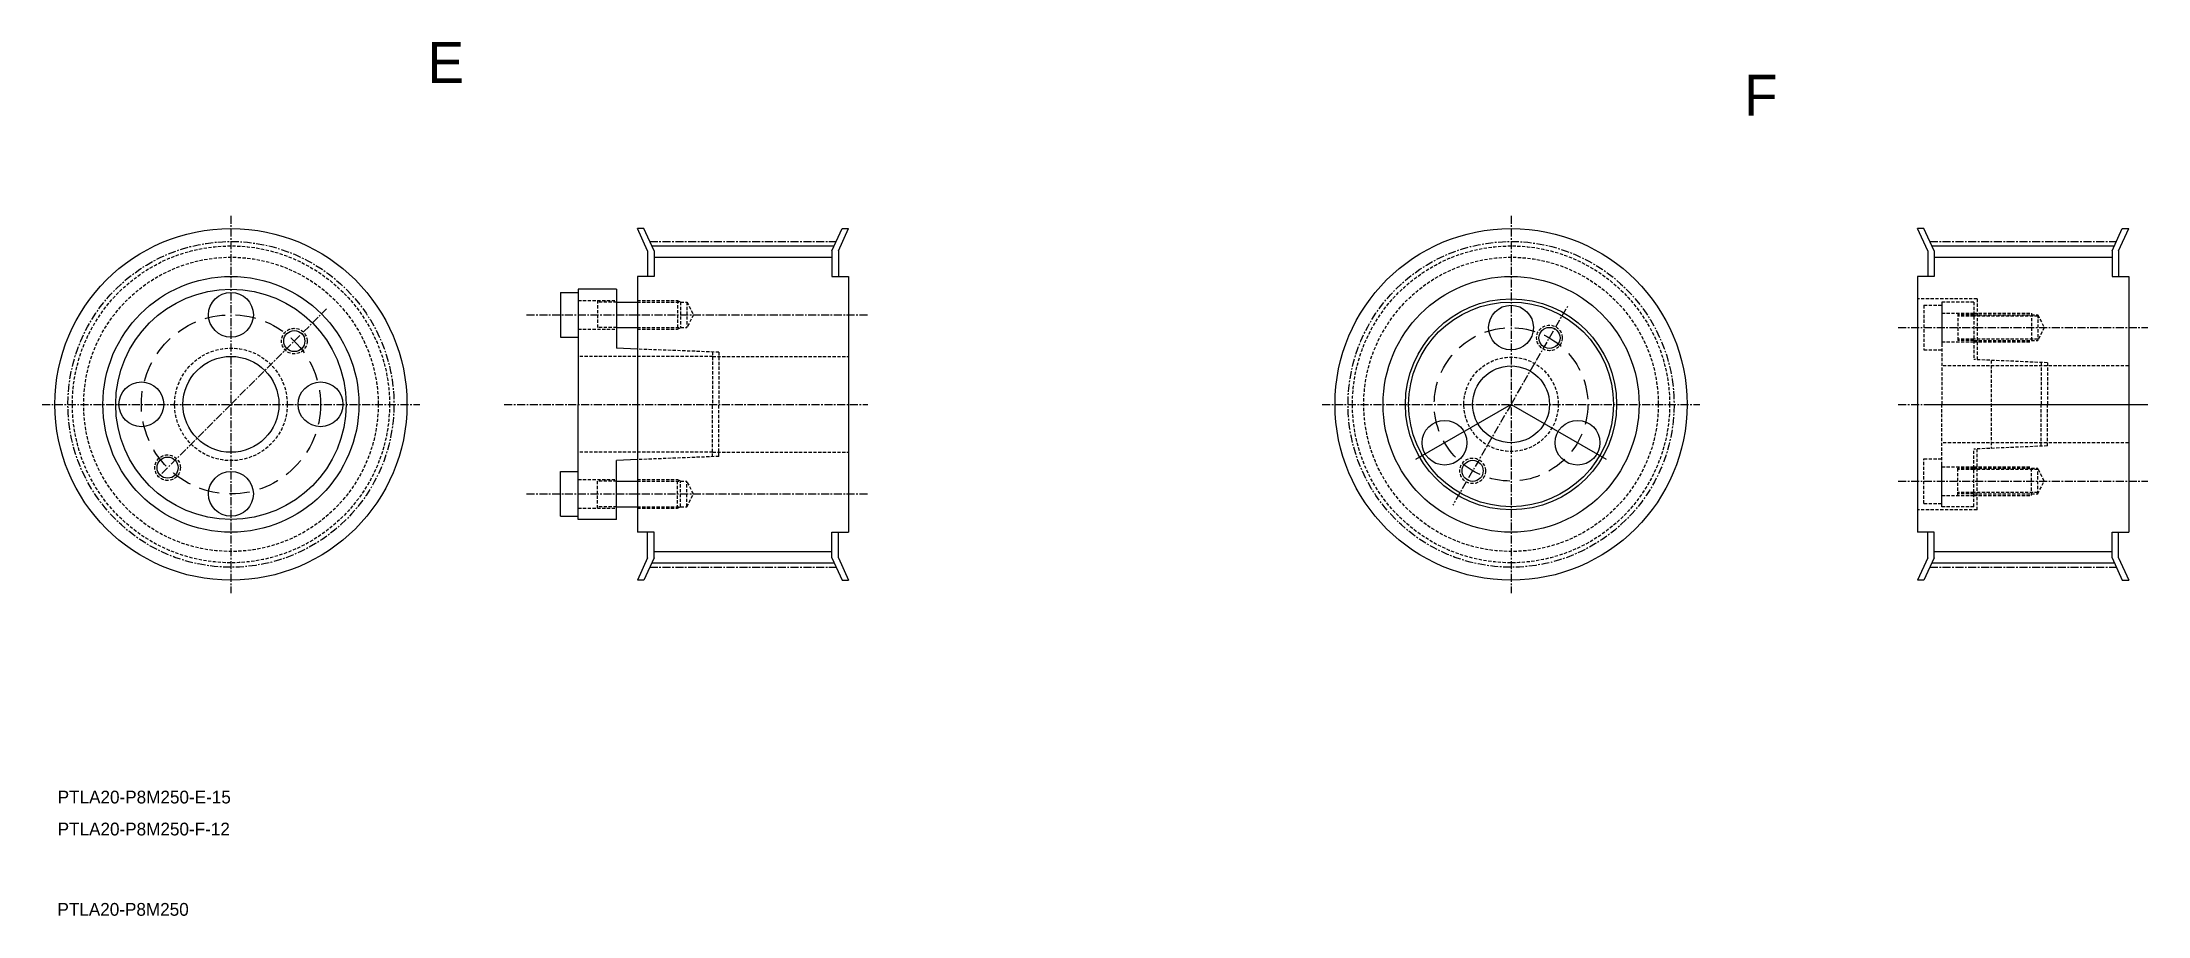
# Model space of a CAD drawing. Extents: x -267 to 62, y 877 to 1013.
import ezdxf

# ---------------------------------------------------------------- set-up
doc = ezdxf.new("R2010")
doc.units = 0
doc.header["$MEASUREMENT"] = 0
for name, pattern in [('CENTER', [2, 1.25, -0.25, 0.25, -0.25]), ('CENTER2', [28.575, 19.05, -3.175, 3.175, -3.175]), ('DASHED', [0.75, 0.5, -0.25]), ('HIDDEN2', [4.7625, 3.175, -1.5875])]:
    doc.linetypes.add(name, pattern=pattern)
doc.layers.get('0').update_dxf_attribs({"linetype": 'CONTINUOUS'})
doc.layers.add('CENTER', color=1, linetype='CENTER')

msp = doc.modelspace()

# ---------------------------------------------------------------- linework, layer by layer
at = {"color": 1, "linetype": 'CENTER'}
for p, q in [((-237.32, 986.03), (-237.32, 927.03)), ((-37.32, 986.03), (-37.32, 927.03)), ((-237.32, 956.53), (-222.37, 971.48)), ((-37.32, 956.53), (-28.34, 972.08)), ((-266.82, 956.53), (-207.82, 956.53)), ((-237.32, 956.53), (-248.49, 945.35)), ((-66.82, 956.53), (-7.82, 956.53)), ((-37.32, 956.53), (-46.41, 940.78))]:
    msp.add_line(p, q, dxfattribs=at)
at = {"color": 7, "linetype": 'Continuous'}
for p, q in [((-172.82, 984.03), (-173.82, 984.03)), ((-172.22, 980.54), (-173.82, 984.03)), ((-171.22, 980.54), (-172.82, 984.03)), ((-143.42, 980.54), (-141.82, 984.03)), ((-142.42, 980.54), (-140.82, 984.03)), ((-141.82, 984.03), (-140.82, 984.03)), ((27.18, 984.03), (26.18, 984.03)), ((27.78, 980.54), (26.18, 984.03)), ((28.78, 980.54), (27.18, 984.03)), ((56.58, 980.54), (58.18, 984.03)), ((57.58, 980.54), (59.18, 984.03)), ((58.18, 984.03), (59.18, 984.03)), ((-172.22, 980.54), (-172.22, 976.53)), ((-171.58, 981.31), (-143.07, 981.31)), ((-171.22, 980.54), (-171.22, 976.53)), ((-143.42, 980.54), (-143.42, 976.53)), ((-142.42, 980.54), (-142.42, 976.53)), ((27.78, 980.54), (27.78, 976.53)), ((28.42, 981.31), (56.93, 981.31)), ((28.78, 980.54), (28.78, 976.53)), ((56.58, 980.54), (56.58, 976.53)), ((57.58, 980.54), (57.58, 976.53)), ((-171.22, 979.54), (-143.42, 979.54)), ((28.78, 979.54), (56.58, 979.54)), ((-185.82, 974.03), (-183.07, 974.03)), ((-185.82, 974.03), (-185.82, 967.03)), ((-183.07, 974.53), (-183.07, 968.03)), ((-177.07, 974.53), (-183.07, 974.53)), ((-183.07, 974.53), (-183.07, 974.03)), ((-183.07, 974.03), (-183.07, 967.03)), ((-183.07, 974.03), (-183.07, 969.08)), ((-177.07, 974.53), (-177.07, 969.08)), ((-177.07, 974.53), (-177.07, 968.03)), ((-171.22, 976.53), (-173.82, 976.53)), ((-173.82, 976.53), (-173.82, 936.53)), ((-143.42, 976.53), (-142.42, 976.53)), ((-142.92, 976.53), (-140.82, 976.53)), ((-140.82, 976.53), (-140.82, 936.53)), ((26.18, 976.53), (26.18, 936.53)), ((28.78, 976.53), (26.18, 976.53)), ((56.58, 976.53), (57.58, 976.53)), ((57.08, 976.53), (59.18, 976.53)), ((59.18, 976.53), (59.18, 936.53)), ((-177.07, 972.53), (-173.82, 972.53)), ((-183.07, 969.08), (-183.07, 956.53)), ((-177.07, 968.83), (-177.07, 965.33)), ((-177.07, 968.53), (-173.82, 968.53)), ((-185.82, 967.03), (-183.07, 967.03)), ((-173.82, 965.16), (-177.07, 965.33)), ((-183.07, 943.98), (-183.07, 956.53)), ((-173.82, 947.89), (-177.07, 947.73)), ((-177.07, 944.23), (-177.07, 947.73)), ((-185.82, 946.03), (-183.07, 946.03)), ((-185.82, 939.03), (-185.82, 946.03)), ((-183.07, 939.03), (-183.07, 946.03)), ((-183.07, 938.53), (-183.07, 945.03)), ((-177.07, 938.53), (-177.07, 945.03)), ((-177.07, 944.53), (-173.82, 944.53)), ((-183.07, 939.03), (-183.07, 943.98)), ((-177.07, 938.53), (-177.07, 943.98)), ((-185.82, 939.03), (-183.07, 939.03)), ((-183.07, 938.53), (-183.07, 939.03)), ((-177.07, 938.53), (-183.07, 938.53)), ((-177.07, 940.53), (-173.82, 940.53)), ((-171.22, 936.53), (-173.82, 936.53)), ((-172.22, 932.52), (-172.22, 936.53)), ((-171.22, 932.52), (-171.22, 936.53)), ((-143.42, 932.52), (-143.42, 936.53)), ((-143.42, 936.53), (-142.42, 936.53)), ((-142.92, 936.53), (-140.82, 936.53)), ((-142.42, 932.52), (-142.42, 936.53)), ((28.78, 936.53), (26.18, 936.53)), ((27.78, 932.52), (27.78, 936.53)), ((28.78, 932.52), (28.78, 936.53)), ((56.58, 936.53), (57.58, 936.53)), ((56.58, 932.52), (56.58, 936.53)), ((57.08, 936.53), (59.18, 936.53)), ((57.58, 932.52), (57.58, 936.53)), ((-172.22, 932.52), (-173.82, 929.03)), ((-171.22, 932.52), (-172.82, 929.03)), ((-171.58, 931.75), (-143.07, 931.75)), ((-171.22, 933.52), (-143.42, 933.52)), ((-143.42, 932.52), (-141.82, 929.03)), ((-142.42, 932.52), (-140.82, 929.03)), ((27.78, 932.52), (26.18, 929.03)), ((28.78, 932.52), (27.18, 929.03)), ((28.42, 931.75), (56.93, 931.75)), ((28.78, 933.52), (56.58, 933.52)), ((56.58, 932.52), (58.18, 929.03)), ((57.58, 932.52), (59.18, 929.03)), ((-172.82, 929.03), (-173.82, 929.03)), ((-141.82, 929.03), (-140.82, 929.03)), ((27.18, 929.03), (26.18, 929.03)), ((58.18, 929.03), (59.18, 929.03))]:
    msp.add_line(p, q, dxfattribs=at)
at = {"color": 3, "linetype": 'DASHED'}
for p, q in [((-183.07, 972.78), (-177.07, 972.78)), ((-180.07, 972.78), (-180.07, 968.28)), ((-177.07, 972.53), (-180.07, 972.53)), ((-173.82, 972.78), (-167.57, 972.78)), ((-173.82, 972.53), (-166.07, 972.53)), ((-167.57, 972.78), (-167.57, 968.28)), ((-167.57, 972.78), (-167.07, 972.53)), ((-167.07, 972.53), (-167.07, 968.53)), ((-166.07, 972.53), (-166.07, 968.53)), ((-166.07, 972.53), (-165.07, 970.53)), ((35.48, 973.03), (26.18, 973.03)), ((27.18, 972.03), (27.18, 965.03)), ((27.18, 972.03), (29.98, 972.03)), ((29.98, 972.53), (29.98, 966.03)), ((29.98, 972.53), (29.98, 972.03)), ((34.98, 972.53), (29.98, 972.53)), ((29.98, 972.03), (29.98, 965.03)), ((29.98, 972.03), (29.98, 963.78)), ((29.98, 970.78), (34.98, 970.78)), ((32.48, 970.78), (32.48, 966.28)), ((34.98, 972.53), (34.98, 963.53)), ((34.98, 970.78), (43.98, 970.78)), ((35.48, 973.03), (35.48, 963.5)), ((43.98, 970.78), (43.98, 966.28)), ((-183.07, 968.28), (-177.07, 968.28)), ((-177.07, 968.53), (-180.07, 968.53)), ((-173.82, 968.53), (-166.07, 968.53)), ((-173.82, 968.28), (-167.57, 968.28)), ((-167.57, 968.28), (-167.07, 968.53)), ((-165.07, 970.53), (-166.07, 968.53)), ((34.98, 970.53), (32.48, 970.53)), ((34.98, 970.33), (32.48, 970.33)), ((34.98, 970.53), (44.98, 970.53)), ((44.98, 970.33), (34.98, 970.33)), ((44.98, 970.53), (44.98, 966.53)), ((44.98, 970.53), (45.98, 968.53)), ((45.98, 968.53), (44.98, 966.53)), ((-162.07, 964.03), (-183.07, 964.03)), ((-161.07, 964.68), (-173.82, 965.16)), ((-162.07, 964.71), (-162.07, 956.53)), ((-162.07, 964.03), (-140.82, 964.03)), ((-161.07, 964.68), (-161.07, 956.53)), ((27.18, 965.03), (29.98, 965.03)), ((29.98, 966.28), (34.98, 966.28)), ((34.98, 966.73), (32.48, 966.73)), ((34.98, 966.53), (32.48, 966.53)), ((44.98, 966.73), (34.98, 966.73)), ((34.98, 966.53), (44.98, 966.53)), ((34.98, 966.28), (43.98, 966.28)), ((29.98, 963.78), (29.98, 956.53)), ((59.18, 962.53), (29.98, 962.53)), ((46.48, 963.03), (34.98, 963.53)), ((37.68, 963.41), (37.68, 949.64)), ((45.48, 963.03), (45.48, 956.53)), ((46.48, 963.03), (46.48, 956.53)), ((-162.07, 948.34), (-162.07, 956.53)), ((-161.07, 948.38), (-161.07, 956.53)), ((29.98, 949.28), (29.98, 956.53)), ((45.48, 950.03), (45.48, 956.53)), ((46.48, 950.03), (46.48, 956.53)), ((-162.07, 949.03), (-183.07, 949.03)), ((-161.07, 948.38), (-173.82, 947.89)), ((-162.07, 949.03), (-140.82, 949.03)), ((27.18, 948.03), (29.98, 948.03)), ((27.18, 941.03), (27.18, 948.03)), ((59.18, 950.53), (29.98, 950.53)), ((29.98, 941.03), (29.98, 949.28)), ((29.98, 941.03), (29.98, 948.03)), ((46.48, 950.03), (34.98, 949.53)), ((34.98, 940.53), (34.98, 949.53)), ((35.48, 940.03), (35.48, 949.55)), ((-183.07, 944.78), (-177.07, 944.78)), ((-180.07, 940.28), (-180.07, 944.78)), ((-177.07, 944.53), (-180.07, 944.53)), ((-173.82, 944.78), (-167.57, 944.78)), ((-173.82, 944.53), (-166.07, 944.53)), ((-167.57, 944.78), (-167.07, 944.53)), ((-167.57, 940.28), (-167.57, 944.78)), ((-167.07, 940.53), (-167.07, 944.53)), ((-165.07, 942.53), (-166.07, 944.53)), ((-166.07, 940.53), (-166.07, 944.53)), ((29.98, 940.53), (29.98, 947.03)), ((29.98, 946.78), (34.98, 946.78)), ((32.48, 942.28), (32.48, 946.78)), ((34.98, 946.53), (32.48, 946.53)), ((34.98, 946.33), (32.48, 946.33)), ((34.98, 946.78), (43.98, 946.78)), ((34.98, 946.53), (44.98, 946.53)), ((44.98, 946.33), (34.98, 946.33)), ((43.98, 942.28), (43.98, 946.78)), ((44.98, 942.53), (44.98, 946.53)), ((45.98, 944.53), (44.98, 946.53)), ((44.98, 942.53), (45.98, 944.53)), ((-166.07, 940.53), (-165.07, 942.53)), ((27.18, 941.03), (29.98, 941.03)), ((29.98, 942.28), (34.98, 942.28)), ((29.98, 940.53), (29.98, 941.03)), ((34.98, 942.73), (32.48, 942.73)), ((34.98, 942.53), (32.48, 942.53)), ((44.98, 942.73), (34.98, 942.73)), ((34.98, 942.53), (44.98, 942.53)), ((34.98, 942.28), (43.98, 942.28)), ((-183.07, 940.28), (-177.07, 940.28)), ((-177.07, 940.53), (-180.07, 940.53)), ((-173.82, 940.53), (-166.07, 940.53)), ((-173.82, 940.28), (-167.57, 940.28)), ((-167.57, 940.28), (-167.07, 940.53)), ((35.48, 940.03), (26.18, 940.03)), ((34.98, 940.53), (29.98, 940.53))]:
    msp.add_line(p, q, dxfattribs=at)
at = {"color": 1, "linetype": 'CENTER2'}
for q in [(-52.24, 947.91), (-22.45, 947.94)]:
    msp.add_line((-37.32, 956.53), q, dxfattribs=at)
at = {"color": 7, "linetype": 'Continuous'}
for centre, radius in [((-237.32, 956.53), 27.5), ((-37.32, 956.53), 27.5), ((-237.32, 956.53), 20), ((-237.32, 956.53), 18), ((-237.32, 970.53), 3.5), ((-37.32, 956.53), 20), ((-37.32, 956.53), 16.5), ((-37.32, 956.53), 16), ((-37.32, 968.53), 3.5), ((-237.32, 956.53), 7.5), ((-37.32, 956.53), 6), ((-251.32, 956.53), 3.5), ((-223.32, 956.53), 3.5), ((-47.71, 950.53), 3.5), ((-26.93, 950.53), 3.5), ((-237.32, 942.53), 3.5)]:
    msp.add_circle(centre, radius, dxfattribs=at)
at = {"color": 1, "linetype": 'CENTER'}
for centre in [(-237.32, 956.53), (-37.32, 956.53)]:
    msp.add_circle(centre, 25.47, dxfattribs=at)
at = {"color": 3, "linetype": 'DASHED'}
for centre, radius in [((-237.32, 956.53), 24.78), ((-37.32, 956.53), 24.78), ((-237.32, 956.53), 23.01), ((-37.32, 956.53), 23.01), ((-227.42, 966.42), 2), ((-31.32, 966.92), 2), ((-237.32, 956.53), 8.8), ((-37.32, 956.53), 7.38), ((-247.22, 946.63), 2), ((-43.32, 946.13), 2)]:
    msp.add_circle(centre, radius, dxfattribs=at)
at = {"color": 1, "linetype": 'HIDDEN2'}
for centre, radius in [((-237.32, 956.53), 14), ((-37.32, 956.53), 12)]:
    msp.add_circle(centre, radius, dxfattribs=at)
for centre in [(-227.42, 966.42), (-31.32, 966.92), (-247.22, 946.63), (-43.32, 946.13)]:
    msp.add_circle(centre, 1.65)
at = {"layer": 'CENTER', "color": 1, "linetype": 'CENTER'}
for p, q in [((-171.89, 981.99), (-142.76, 981.99)), ((28.11, 981.99), (57.24, 981.99)), ((-191.13, 970.53), (-137.82, 970.53)), ((23.18, 968.53), (62.18, 968.53)), ((-194.61, 956.53), (-137.82, 956.53)), ((23.18, 956.53), (62.18, 956.53)), ((27.98, 956.53), (61.48, 956.53)), ((23.18, 944.53), (62.18, 944.53)), ((-191.13, 942.53), (-137.82, 942.53)), ((-171.89, 931.06), (-142.76, 931.06)), ((28.11, 931.06), (57.24, 931.06))]:
    msp.add_line(p, q, dxfattribs=at)

# ---------------------------------------------------------------- texts
at = {"color": 7, "linetype": 'Continuous'}
for s, p in [('PTLA20-P8M250-E-15', (-264.39, 894.12)), ('PTLA20-P8M250-F-12', (-264.39, 889.12))]:
    msp.add_text(s, height=2, dxfattribs=at).set_placement(p)
at = {"color": 7, "linetype": 'Continuous', "attachment_point": 1}
for s, insert, char_height, width in [('E', (-206.61, 1013.18), 6.4, 16.9042), ('F', (-0.9, 1008.06), 6.4, 19.7243), ('PTLA20-P8M250', (-264.43, 878.56), 2, 33.9862)]:
    msp.add_mtext(s, dxfattribs=dict(at, insert=insert, char_height=char_height, width=width))

doc.saveas('drawing.dxf')
